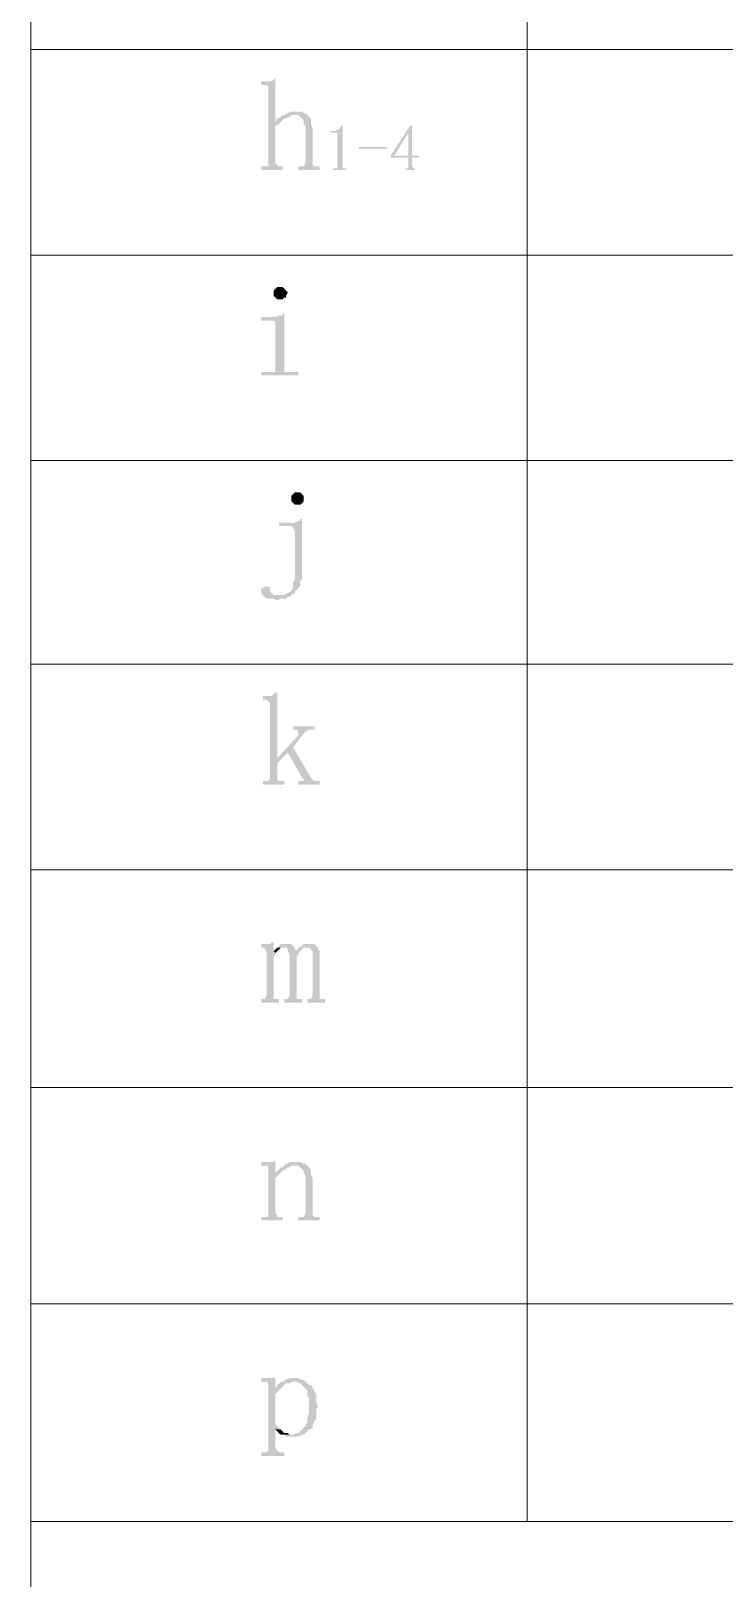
# Model space of a CAD drawing. Header units: millimetres. Extents: x 6 to 291, y 3 to 207.
# Drawn here: x 215.05 to 231.61, y 61.51 to 98.49 of the extents above; entities that cross this region are included whole.
import ezdxf

# ---------------------------------------------------------------- set-up
doc = ezdxf.new("R2010")
doc.units = ezdxf.units.MM

msp = doc.modelspace()

# ---------------------------------------------------------------- hatches: boundary and pattern name
at = {"true_color": 0x00b8b8}
h = msp.add_hatch(color=132, dxfattribs=at)
h.dxf.hatch_style = 2
h.paths.add_polyline_path([(220.895192, 97.366667), (220.852859, 97.324333), (220.810526, 97.282), (220.556526, 97.282), (220.556526, 97.197333), (220.683526, 97.197333), (220.725859, 97.155), (220.725859, 95.334667), (220.725859, 95.25), (220.556526, 95.25), (220.556526, 95.165333), (221.064526, 95.165333), (221.064526, 95.25), (220.937526, 95.25), (220.937526, 95.292333), (220.895192, 95.334667), (220.895192, 96.223667), (220.979859, 96.266), (221.022192, 96.308333), (220.895192, 96.308333)])
h = msp.add_hatch(color=132, dxfattribs=at)
h.dxf.hatch_style = 2
h.paths.add_polyline_path([(221.403192, 96.562333), (221.276192, 96.562333), (221.191526, 96.52), (221.149192, 96.52), (221.106859, 96.477667), (221.064526, 96.477667), (221.022192, 96.435333), (220.937526, 96.393), (220.895192, 96.308333), (221.022192, 96.308333), (221.064526, 96.350667), (221.106859, 96.393), (221.149192, 96.393), (221.191526, 96.435333), (221.233859, 96.435333), (221.276192, 96.477667), (221.657192, 96.477667), (221.614859, 96.52), (221.572526, 96.52), (221.530192, 96.562333), (221.445526, 96.562333)])
h = msp.add_hatch(color=132, dxfattribs=at)
h.dxf.hatch_style = 2
h.paths.add_polyline_path([(221.657192, 96.477667), (221.360859, 96.477667), (221.445526, 96.477667), (221.487859, 96.435333), (221.530192, 96.393), (221.572526, 96.350667), (221.572526, 96.266), (221.614859, 96.223667), (221.614859, 95.334667), (221.572526, 95.25), (221.445526, 95.25), (221.445526, 95.165333), (221.953526, 95.165333), (221.953526, 95.25), (221.826526, 95.25), (221.784192, 95.292333), (221.784192, 96.181333), (221.741859, 96.266), (221.741859, 96.393), (221.699526, 96.435333)])
h = msp.add_hatch(color=132, dxfattribs=at)
h.dxf.hatch_style = 2
h.paths.add_polyline_path([(222.503859, 96.223667), (222.461526, 96.223667), (222.461526, 96.181333), (222.419192, 96.181333), (222.419192, 96.139), (222.376859, 96.139), (222.334526, 96.096667), (222.207526, 96.096667), (222.207526, 96.054333), (222.376859, 96.054333), (222.376859, 95.25), (222.376859, 95.207667), (222.292192, 95.207667), (222.249859, 95.165333), (222.207526, 95.165333), (222.673192, 95.165333), (222.588526, 95.165333), (222.588526, 95.207667), (222.503859, 95.207667), (222.503859, 95.292333)])
h = msp.add_hatch(color=132, dxfattribs=at)
h.dxf.hatch_style = 2
h.paths.add_polyline_path([(224.154859, 96.223667), (224.112526, 96.223667), (223.646859, 95.504), (223.646859, 95.461667), (224.070192, 95.461667), (224.070192, 95.25), (224.070192, 95.207667), (224.027859, 95.207667), (223.985526, 95.165333), (223.900859, 95.165333), (224.324192, 95.165333), (224.239526, 95.165333), (224.197192, 95.207667), (224.154859, 95.25), (224.154859, 95.461667), (224.324192, 95.461667), (224.324192, 95.504), (223.731526, 95.504), (224.070192, 96.054333)])
h = msp.add_hatch(color=132, dxfattribs=at)
h.dxf.hatch_style = 2
h.paths.add_polyline_path([(224.154859, 96.223667), (224.070192, 96.054333), (224.070192, 95.504), (223.731526, 95.504), (224.154859, 95.504)])
h = msp.add_hatch(color=132, dxfattribs=at)
h.dxf.hatch_style = 2
h.paths.add_polyline_path([(223.562192, 95.673333), (223.562192, 95.715667), (222.884859, 95.715667), (222.884859, 95.673333)])
h = msp.add_hatch(color=132, dxfattribs=at)
h.dxf.hatch_style = 2
h.paths.add_polyline_path([(221.022192, 92.371333), (220.937526, 92.371333), (220.895192, 92.329), (220.852859, 92.286667), (220.852859, 92.159667), (220.895192, 92.117333), (220.937526, 92.075), (221.064526, 92.075), (221.106859, 92.117333), (221.149192, 92.117333), (221.149192, 92.159667), (221.191526, 92.244333), (221.149192, 92.286667), (221.106859, 92.329), (221.064526, 92.371333)])
h = msp.add_hatch(color=132, dxfattribs=at)
h.dxf.hatch_style = 2
h.paths.add_polyline_path([(221.106859, 91.736333), (221.064526, 91.736333), (221.064526, 91.694), (220.979859, 91.694), (220.937526, 91.651667), (220.556526, 91.651667), (220.556526, 91.567), (220.852859, 91.567), (220.895192, 91.524667), (220.895192, 90.424), (220.895192, 90.339333), (220.556526, 90.339333), (220.556526, 90.254667), (221.445526, 90.254667), (221.445526, 90.339333), (221.106859, 90.339333), (221.106859, 90.424)])
h = msp.add_hatch(color=132, dxfattribs=at)
h.dxf.hatch_style = 2
h.paths.add_polyline_path([(221.403192, 87.460667), (221.360859, 87.460667), (221.318526, 87.418333), (221.276192, 87.376), (221.276192, 87.249), (221.318526, 87.206667), (221.360859, 87.164333), (221.487859, 87.164333), (221.530192, 87.206667), (221.572526, 87.249), (221.572526, 87.376), (221.530192, 87.418333), (221.487859, 87.460667)])
h = msp.add_hatch(color=132, dxfattribs=at)
h.dxf.hatch_style = 2
h.paths.add_polyline_path([(221.530192, 86.825667), (221.487859, 86.825667), (221.487859, 86.783333), (221.445526, 86.783333), (221.360859, 86.741), (220.979859, 86.741), (220.979859, 86.656333), (221.276192, 86.656333), (221.318526, 86.614), (221.360859, 86.529333), (221.360859, 85.386333), (221.318526, 85.301667), (221.318526, 85.174667), (221.276192, 85.132333), (221.276192, 85.09), (221.233859, 85.09), (221.191526, 85.047667), (221.149192, 85.047667), (221.106859, 85.005333), (220.979859, 85.005333), (221.233859, 84.963), (221.276192, 85.005333), (221.360859, 85.047667), (221.360859, 85.09), (221.403192, 85.132333), (221.445526, 85.174667), (221.487859, 85.217), (221.487859, 85.344), (221.530192, 85.386333), (221.530192, 85.471)])
h = msp.add_hatch(color=132, dxfattribs=at)
h.dxf.hatch_style = 2
h.paths.add_polyline_path([(220.683526, 85.217), (220.641192, 85.217), (220.598859, 85.174667), (220.556526, 85.174667), (220.556526, 85.09), (220.556526, 85.047667), (220.598859, 85.005333), (220.641192, 84.963), (220.683526, 84.920667), (220.852859, 84.920667), (220.937526, 84.878333), (221.022192, 84.920667), (221.149192, 84.920667), (221.191526, 84.963), (221.233859, 84.963), (220.979859, 85.005333), (220.852859, 85.005333), (220.810526, 85.047667), (220.768192, 85.09), (220.768192, 85.174667), (220.725859, 85.217)])
h = msp.add_hatch(color=132, dxfattribs=at)
h.dxf.hatch_style = 2
h.paths.add_polyline_path([(220.937526, 82.677), (220.895192, 82.677), (220.852859, 82.634667), (220.810526, 82.592333), (220.598859, 82.592333), (220.598859, 82.507667), (220.683526, 82.507667), (220.725859, 82.465333), (220.768192, 82.423), (220.768192, 80.645), (220.725859, 80.560333), (220.598859, 80.560333), (220.598859, 80.475667), (221.106859, 80.475667), (221.106859, 80.560333), (220.979859, 80.560333), (220.937526, 80.602667), (220.937526, 81.110667)])
h = msp.add_hatch(color=132, dxfattribs=at)
h.dxf.hatch_style = 2
h.paths.add_polyline_path([(221.826526, 81.872667), (221.318526, 81.872667), (221.318526, 81.788), (221.403192, 81.788), (221.445526, 81.745667), (221.445526, 81.661), (220.937526, 81.110667), (220.937526, 80.983667), (221.191526, 81.237667), (221.318526, 81.364667), (221.572526, 81.703333), (221.614859, 81.745667), (221.699526, 81.788), (221.826526, 81.788)])
h = msp.add_hatch(color=132, dxfattribs=at)
h.dxf.hatch_style = 2
h.paths.add_polyline_path([(221.318526, 81.364667), (221.191526, 81.237667), (221.530192, 80.645), (221.572526, 80.602667), (221.572526, 80.560333), (221.445526, 80.560333), (221.445526, 80.475667), (221.953526, 80.475667), (221.953526, 80.560333), (221.826526, 80.560333), (221.784192, 80.602667), (221.741859, 80.645)])
h = msp.add_hatch(color=132, dxfattribs=at)
h.dxf.hatch_style = 2
h.paths.add_polyline_path([(220.852859, 76.708), (220.810526, 76.708), (220.768192, 76.665667), (220.556526, 76.665667), (220.556526, 76.581), (220.641192, 76.581), (220.641192, 76.538667), (220.683526, 76.496333), (220.683526, 75.438), (220.641192, 75.353333), (220.556526, 75.353333), (220.556526, 75.268667), (220.979859, 75.268667), (220.979859, 75.353333), (220.852859, 75.353333), (220.852859, 76.369333), (220.895192, 76.411667), (220.895192, 76.454), (220.852859, 76.496333)])
h = msp.add_hatch(color=132, dxfattribs=at)
h.dxf.hatch_style = 2
h.paths.add_polyline_path([(220.937526, 76.581), (220.895192, 76.538667), (220.852859, 76.496333), (220.895192, 76.454), (220.937526, 76.496333), (220.979859, 76.538667), (221.022192, 76.581), (221.106859, 76.581)])
h = msp.add_hatch(color=132, dxfattribs=at)
h.dxf.hatch_style = 2
h.paths.add_polyline_path([(221.149192, 76.665667), (221.022192, 76.665667), (220.979859, 76.623333), (220.937526, 76.581), (221.149192, 76.581), (221.191526, 76.538667), (221.191526, 76.496333), (221.403192, 76.496333), (221.360859, 76.538667), (221.360859, 76.581), (221.318526, 76.623333), (221.276192, 76.665667), (221.191526, 76.665667)])
h = msp.add_hatch(color=132, dxfattribs=at)
h.dxf.hatch_style = 2
h.paths.add_polyline_path([(221.699526, 76.665667), (221.572526, 76.665667), (221.530192, 76.623333), (221.445526, 76.581), (221.403192, 76.538667), (221.403192, 76.496333), (221.191526, 76.496333), (221.233859, 76.411667), (221.233859, 75.438), (221.191526, 75.353333), (221.106859, 75.353333), (221.106859, 75.268667), (221.530192, 75.268667), (221.530192, 75.353333), (221.403192, 75.353333), (221.403192, 76.369333), (221.445526, 76.411667), (221.445526, 76.454), (221.487859, 76.496333), (221.530192, 76.538667), (221.572526, 76.581), (221.911192, 76.581), (221.868859, 76.623333), (221.826526, 76.665667), (221.741859, 76.665667)])
h = msp.add_hatch(color=132, dxfattribs=at)
h.dxf.hatch_style = 2
h.paths.add_polyline_path([(221.911192, 76.581), (221.657192, 76.581), (221.699526, 76.581), (221.741859, 76.538667), (221.784192, 76.496333), (221.784192, 75.438), (221.741859, 75.353333), (221.657192, 75.353333), (221.657192, 75.268667), (222.080526, 75.268667), (222.080526, 75.353333), (221.953526, 75.353333), (221.953526, 76.496333), (221.911192, 76.538667)])
h = msp.add_hatch(color=132, dxfattribs=at)
h.dxf.hatch_style = 2
h.paths.add_polyline_path([(220.895192, 71.501), (220.852859, 71.458667), (220.556526, 71.458667), (220.556526, 71.374), (220.725859, 71.374), (220.725859, 70.231), (220.725859, 70.146333), (220.556526, 70.146333), (220.556526, 70.061667), (221.064526, 70.061667), (221.064526, 70.146333), (220.937526, 70.146333), (220.937526, 70.188667), (220.895192, 70.231), (220.895192, 71.077667), (220.937526, 71.12), (220.979859, 71.162333), (220.895192, 71.204667)])
h = msp.add_hatch(color=132, dxfattribs=at)
h.dxf.hatch_style = 2
h.paths.add_polyline_path([(221.360859, 71.458667), (221.233859, 71.458667), (221.191526, 71.416333), (221.149192, 71.416333), (221.106859, 71.374), (221.064526, 71.331667), (221.022192, 71.331667), (220.979859, 71.289333), (220.895192, 71.204667), (220.979859, 71.162333), (221.022192, 71.204667), (221.064526, 71.247), (221.149192, 71.289333), (221.191526, 71.331667), (221.233859, 71.331667), (221.276192, 71.374), (221.657192, 71.374), (221.614859, 71.416333), (221.572526, 71.416333), (221.487859, 71.458667), (221.445526, 71.458667)])
h = msp.add_hatch(color=132, dxfattribs=at)
h.dxf.hatch_style = 2
h.paths.add_polyline_path([(221.657192, 71.374), (221.360859, 71.374), (221.445526, 71.374), (221.487859, 71.331667), (221.530192, 71.289333), (221.572526, 71.247), (221.572526, 71.204667), (221.614859, 71.12), (221.614859, 70.231), (221.572526, 70.146333), (221.445526, 70.146333), (221.445526, 70.061667), (221.953526, 70.061667), (221.953526, 70.146333), (221.826526, 70.146333), (221.784192, 70.188667), (221.784192, 71.077667), (221.741859, 71.162333), (221.741859, 71.247), (221.699526, 71.331667)])
h = msp.add_hatch(color=132, dxfattribs=at)
h.dxf.hatch_style = 2
h.paths.add_polyline_path([(220.895192, 66.336333), (220.852859, 66.294), (220.556526, 66.294), (220.556526, 66.209333), (220.683526, 66.209333), (220.725859, 66.167), (220.725859, 64.558333), (220.683526, 64.516), (220.556526, 64.516), (220.556526, 64.431333), (221.106859, 64.431333), (221.106859, 64.516), (221.022192, 64.516), (220.937526, 64.558333), (220.895192, 64.643), (220.895192, 65.066333), (221.022192, 65.066333), (220.979859, 65.108667), (220.937526, 65.151), (220.895192, 65.193333), (220.895192, 65.913), (220.937526, 65.955333), (220.979859, 65.997667), (220.895192, 66.04)])
h = msp.add_hatch(color=132, dxfattribs=at)
h.dxf.hatch_style = 2
h.paths.add_polyline_path([(221.318526, 66.294), (221.233859, 66.294), (221.149192, 66.251667), (221.106859, 66.251667), (221.106859, 66.209333), (221.022192, 66.209333), (220.979859, 66.167), (220.937526, 66.124667), (220.895192, 66.04), (220.979859, 65.997667), (221.022192, 66.04), (221.064526, 66.082333), (221.106859, 66.124667), (221.149192, 66.167), (221.233859, 66.167), (221.276192, 66.209333), (221.614859, 66.209333), (221.572526, 66.251667), (221.530192, 66.251667), (221.445526, 66.294), (221.403192, 66.294)])
h = msp.add_hatch(color=132, dxfattribs=at)
h.dxf.hatch_style = 2
h.paths.add_polyline_path([(221.614859, 66.209333), (221.318526, 66.209333), (221.403192, 66.209333), (221.487859, 66.167), (221.530192, 66.124667), (221.572526, 66.082333), (221.614859, 66.04), (221.657192, 65.997667), (221.657192, 65.870667), (221.699526, 65.828333), (221.699526, 65.447333), (221.657192, 65.362667), (221.657192, 65.235667), (221.614859, 65.193333), (221.614859, 65.151), (221.572526, 65.108667), (221.530192, 65.066333), (221.487859, 65.024), (221.445526, 64.981667), (221.403192, 64.981667), (221.318526, 64.939333), (221.022192, 64.939333), (221.106859, 64.939333), (221.149192, 64.897), (221.445526, 64.897), (221.530192, 64.939333), (221.572526, 64.939333), (221.614859, 64.981667), (221.657192, 65.024), (221.699526, 65.066333), (221.741859, 65.066333), (221.784192, 65.108667), (221.784192, 65.193333), (221.826526, 65.235667), (221.826526, 65.278), (221.868859, 65.320333), (221.868859, 65.532), (221.911192, 65.616667), (221.868859, 65.701333), (221.868859, 65.913), (221.826526, 65.955333), (221.826526, 65.997667), (221.784192, 66.04), (221.784192, 66.082333), (221.741859, 66.124667), (221.699526, 66.124667), (221.657192, 66.167)])
h = msp.add_hatch(color=132, dxfattribs=at)
h.dxf.hatch_style = 2
h.paths.add_polyline_path([(221.022192, 65.066333), (220.895192, 65.066333), (220.937526, 65.024), (220.979859, 64.981667), (221.022192, 64.939333), (221.276192, 64.939333), (221.233859, 64.939333), (221.191526, 64.981667), (221.106859, 64.981667), (221.064526, 65.024)])

# ---------------------------------------------------------------- linework, layer by layer
at = {"color": 7, "lineweight": 0}
msp.add_lwpolyline([(215.053192, 202.903667), (215.053192, 6.900333)], dxfattribs=at)
at = {"color": 8, "lineweight": 0, "true_color": 0x808080}
for points in [[(226.906526, 137.541), (226.906526, 62.865)], [(215.053192, 98.044), (287.10461, 98.044)], [(287.10461, 93.133333), (215.053192, 93.133333)], [(287.10461, 88.222667), (215.053192, 88.222667)], [(287.10461, 83.354333), (215.053192, 83.354333)], [(287.10461, 78.443667), (215.053192, 78.443667)], [(215.053192, 73.236667), (287.10461, 73.236667)], [(215.053192, 68.072), (287.10461, 68.072)], [(215.053192, 62.865), (287.10461, 62.865)]]:
    msp.add_lwpolyline(points, dxfattribs=at)

doc.saveas('drawing.dxf')
